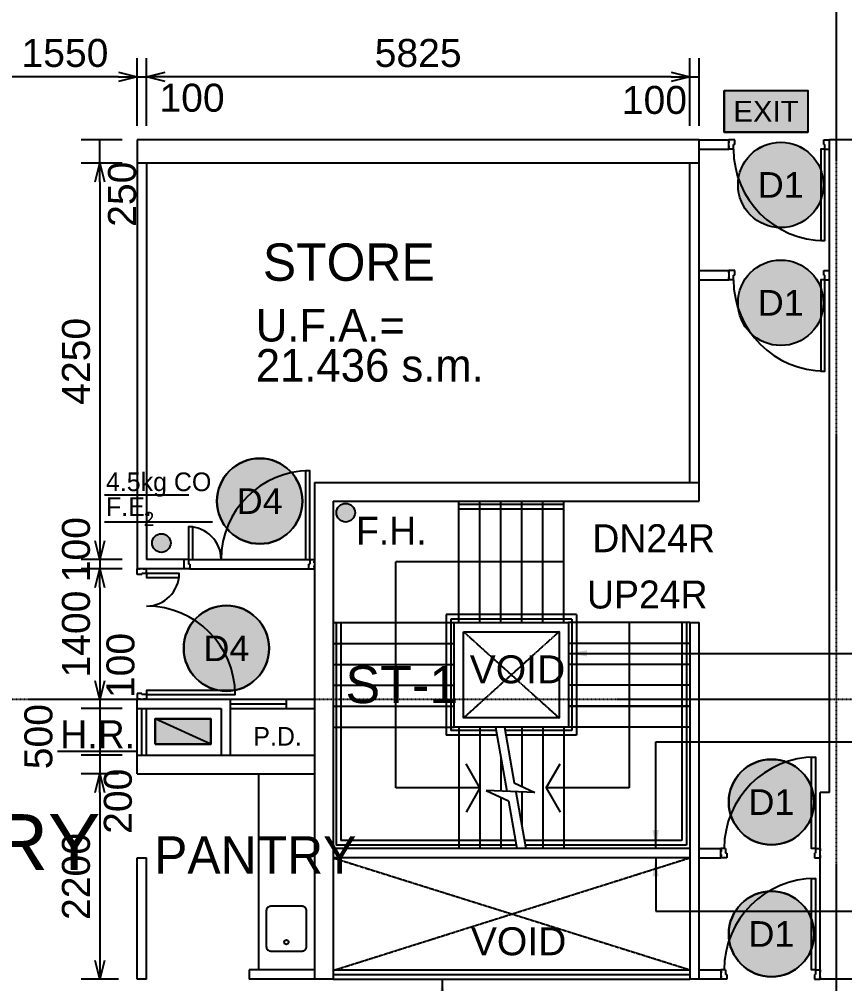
# Model space of a CAD drawing. Header units: millimetres. Extents: x 513 to 50196, y 336 to 55403.
# Drawn here: x 13043 to 21896, y 29722 to 40065 of the extents above; entities that cross this region are included whole.
import ezdxf
from ezdxf.enums import TextEntityAlignment as Align

# ---------------------------------------------------------------- set-up
doc = ezdxf.new("R2010")
doc.units = ezdxf.units.MM
doc.linetypes.add('CENTER', pattern=[50.8, 31.75, -6.35, 6.35, -6.35])
doc.linetypes.add('DASHDOT', pattern=[1, 0.5, -0.25, 0, -0.25])
doc.layers.get('0').update_dxf_attribs({"color": 8})
doc.layers.get('Defpoints').update_dxf_attribs({"color": 8})
for name, color, linetype in [('DLN020__', 8, 'DASHDOT'), ('DLN030', 8, 'Continuous'), ('DLN040__', 8, 'Continuous'), ('DLN041_1', 8, 'Continuous'), ('DLN041__', 8, 'Continuous'), ('DLN220__', 8, 'Continuous'), ('DLN240__', 8, 'Continuous'), ('DLN280__', 8, 'Continuous'), ('DLN324__', 8, 'Continuous'), ('DLN325-1', 8, 'Continuous'), ('DLN325__', 8, 'Continuous'), ('DLN327__', 8, 'CENTER'), ('DLN580__', 8, 'Continuous'), ('DLN581__', 8, 'Continuous'), ('DLN583__', 8, 'Continuous'), ('DLN740__', 8, 'Continuous'), ('FITBATH', 8, 'Continuous'), ('FITDOOR', 8, 'Continuous'), ('FS-10', 8, 'Continuous'), ('MARK', 8, 'Continuous'), ('PAPEROFF', 8, 'Continuous')]:
    doc.layers.add(name, color=color, linetype=linetype)
doc.styles.add('ROMANS', font='swissl.ttf')
doc.styles.add('SWIS721LT450', font='swissl.ttf')
doc.styles.add('SWIS721LT750', font='swissl.ttf')
doc.dimstyles.new('INTDIM', dxfattribs={"dimscale": 200, "dimtxt": 2.25, "dimasz": 1.5, "dimexe": 1, "dimexo": 0, "dimgap": 1, "dimtad": 1, "dimdec": 0, "dimrnd": 1, "dimzin": 1, "dimdsep": 46, "dimtxsty": 'SWIS721LT450', "dimcen": 1, "dimclrd": 256, "dimclre": 256, "dimclrt": 256, "dimaunit": 1, "dimadec": 3, "dimazin": 0, "dimtfac": 1, "dimtdec": 0, "dimtix": 1, "dimtmove": 2, "dimatfit": 0, "dimfxl": 1, "dimtolj": 1, "dimtzin": 0, "dimarcsym": 0})

# ---------------------------------------------------------------- blocks, each defined once
blk = doc.blocks.new('DIMARR')
for p, q in [((-1, 0.25), (0, 0)), ((-1, 0), (0, 0)), ((0, 0), (-1, -0.25))]:
    blk.add_line(p, q)
blk = doc.blocks.new('*D339')
at = {"layer": 'Defpoints', "color": 0, "transparency": 16777216}
for p in [(14408, 39447), (14408, 38724), (20233, 38724)]:
    blk.add_point(p, dxfattribs=at)
at = {"layer": 'DLN030', "lineweight": -2, "transparency": 16777216}
for p, q in [((14408, 38924), (14408, 39647)), ((20233, 38924), (20233, 39647)), ((20033, 39447), (14608, 39447))]:
    blk.add_line(p, q, dxfattribs=at)
at = {"layer": 'DLN030', "lineweight": -2, "transparency": 16777216, "xscale": 200, "yscale": 200, "zscale": 200, "rotation": 180}
blk.add_blockref('DIMARR', (14408, 39447), dxfattribs=at)
at = {"layer": 'DLN030', "lineweight": -2, "transparency": 16777216, "xscale": 200, "yscale": 200, "zscale": 200}
blk.add_blockref('DIMARR', (20233, 39447), dxfattribs=at)
at = {"layer": 'DLN030', "transparency": 16777216, "insert": (17321, 39702), "char_height": 300, "attachment_point": 5, "style": 'SWIS721LT450'}
blk.add_mtext('\\A1;5825', dxfattribs=at)
blk = doc.blocks.new('*D340')
at = {"layer": 'Defpoints', "color": 0, "transparency": 16777216}
for p in [(14408, 39447), (14308, 38724), (14408, 38724)]:
    blk.add_point(p, dxfattribs=at)
at = {"layer": 'DLN030', "lineweight": -2, "transparency": 16777216}
for p, q in [((14308, 38924), (14308, 39647)), ((14408, 38924), (14408, 39647)), ((14308, 39447), (14408, 39447))]:
    blk.add_line(p, q, dxfattribs=at)
at = {"layer": 'DLN030', "transparency": 16777216, "insert": (14896, 39222), "char_height": 300, "attachment_point": 5, "style": 'SWIS721LT450'}
blk.add_mtext('\\A1;100', dxfattribs=at)
blk = doc.blocks.new('*D341')
at = {"layer": 'Defpoints', "color": 0, "transparency": 16777216}
for p in [(20333, 39447), (20233, 38724), (20333, 38724)]:
    blk.add_point(p, dxfattribs=at)
at = {"layer": 'DLN030', "lineweight": -2, "transparency": 16777216}
for p, q in [((20233, 38924), (20233, 39647)), ((20333, 38924), (20333, 39647)), ((20233, 39447), (20333, 39447))]:
    blk.add_line(p, q, dxfattribs=at)
at = {"layer": 'DLN030', "transparency": 16777216, "insert": (19855, 39198), "char_height": 300, "attachment_point": 5, "style": 'SWIS721LT450'}
blk.add_mtext('\\A1;100', dxfattribs=at)
blk = doc.blocks.new('DRNO')
at = {"layer": 'MARK'}
blk.add_circle((0, 0), 1, dxfattribs=at)
at = {"layer": 'MARK', "style": 'ROMANS'}
blk.add_attdef('DRNO', text='', height=0.6, dxfattribs=at).set_placement((0, 0), align=Align.MIDDLE)
blk = doc.blocks.new('FSEX-V01')
at = {"layer": 'DLN580__'}
for p, q in [((0, 300), (0, 0)), ((0, 300), (600, 300)), ((600, 300), (600, 0)), ((0, 0), (600, 0))]:
    blk.add_line(p, q, dxfattribs=at)
at = {"layer": 'DLN580__', "style": 'ROMANS'}
blk.add_text('EXIT', height=150, dxfattribs=at).set_placement((300, 150), align=Align.MIDDLE)
blk = doc.blocks.new('DR1CL2')
at = {"layer": 'FITDOOR'}
for p, q in [((50, 0), (0, 0)), ((0, 0), (0, -25)), ((50, 0), (50, -50)), ((12, -25), (0, -25)), ((0, -75), (0, -100)), ((12, -75), (0, -75)), ((62.5, -100), (0, -100)), ((62.5, -50), (50, -50)), ((62.5, -50), (62.5, -100))]:
    blk.add_line(p, q, dxfattribs=at)
blk = doc.blocks.new('DR1CR2')
at = {"layer": 'FITDOOR'}
for p, q in [((-50, 0), (-50, -50)), ((-50, 0), (0, 0)), ((0, 0), (0, -25)), ((-62.5, -50), (-50, -50)), ((-62.5, -50), (-62.5, -100)), ((-62.5, -100), (0, -100)), ((-12, -25), (0, -25)), ((-12, -75), (0, -75)), ((0, -75), (0, -100))]:
    blk.add_line(p, q, dxfattribs=at)
blk = doc.blocks.new('*D371')
at = {"layer": 'Defpoints', "color": 0, "transparency": 16777216}
for p in [(14348, 38522), (13907, 34272), (14348, 34272)]:
    blk.add_point(p, dxfattribs=at)
at = {"layer": 'DLN030', "lineweight": -2, "transparency": 16777216}
for p, q in [((14148, 38522), (13707, 38522)), ((13907, 38322), (13907, 34472)), ((14148, 34272), (13707, 34272))]:
    blk.add_line(p, q, dxfattribs=at)
at = {"layer": 'DLN030', "lineweight": -2, "transparency": 16777216, "xscale": 200, "yscale": 200, "zscale": 200}
for p, rotation in [((13907, 38522), 90), ((13907, 34272), 270)]:
    blk.add_blockref('DIMARR', p, dxfattribs=dict(at, rotation=rotation))
at = {"layer": 'DLN030', "transparency": 16777216, "insert": (13653, 36397), "char_height": 300, "attachment_point": 5, "rotation": 90, "style": 'SWIS721LT450'}
blk.add_mtext('\\A1;4250', dxfattribs=at)
blk = doc.blocks.new('*D372')
at = {"layer": 'Defpoints', "color": 0, "transparency": 16777216}
for p in [(13907, 38772), (14348, 38772), (14348, 38522)]:
    blk.add_point(p, dxfattribs=at)
at = {"layer": 'DLN030', "lineweight": -2, "transparency": 16777216}
for p, q in [((14148, 38772), (13707, 38772)), ((13907, 38522), (13907, 38772)), ((14148, 38522), (13707, 38522))]:
    blk.add_line(p, q, dxfattribs=at)
at = {"layer": 'DLN030', "transparency": 16777216, "insert": (14147, 38189), "char_height": 300, "attachment_point": 5, "rotation": 90, "style": 'SWIS721LT450'}
blk.add_mtext('\\A1;250', dxfattribs=at)
blk = doc.blocks.new('*D373')
at = {"layer": 'Defpoints', "color": 0, "transparency": 16777216}
for p in [(14348, 34272), (13907, 34172), (14348, 34172)]:
    blk.add_point(p, dxfattribs=at)
at = {"layer": 'DLN030', "lineweight": -2, "transparency": 16777216}
for p, q in [((14148, 34272), (13707, 34272)), ((13907, 34272), (13907, 34172)), ((14148, 34172), (13707, 34172))]:
    blk.add_line(p, q, dxfattribs=at)
at = {"layer": 'DLN030', "transparency": 16777216, "insert": (13653, 34377), "char_height": 300, "attachment_point": 5, "rotation": 90, "style": 'SWIS721LT450'}
blk.add_mtext('\\A1;100', dxfattribs=at)
blk = doc.blocks.new('*D374')
at = {"layer": 'Defpoints', "color": 0, "transparency": 16777216}
for p in [(14348, 34172), (13907, 32772), (14348, 32772)]:
    blk.add_point(p, dxfattribs=at)
at = {"layer": 'DLN030', "lineweight": -2, "transparency": 16777216}
for p, q in [((14148, 34172), (13707, 34172)), ((13907, 33972), (13907, 32972)), ((14148, 32772), (13707, 32772))]:
    blk.add_line(p, q, dxfattribs=at)
at = {"layer": 'DLN030', "lineweight": -2, "transparency": 16777216, "xscale": 200, "yscale": 200, "zscale": 200}
for p, rotation in [((13907, 34172), 90), ((13907, 32772), 270)]:
    blk.add_blockref('DIMARR', p, dxfattribs=dict(at, rotation=rotation))
at = {"layer": 'DLN030', "transparency": 16777216, "insert": (13653, 33472), "char_height": 300, "attachment_point": 5, "rotation": 90, "style": 'SWIS721LT450'}
blk.add_mtext('\\A1;1400', dxfattribs=at)
blk = doc.blocks.new('*D375')
at = {"layer": 'Defpoints', "color": 0, "transparency": 16777216}
for p in [(14308, 32172), (13907, 31972), (14308, 31972)]:
    blk.add_point(p, dxfattribs=at)
at = {"layer": 'DLN030', "lineweight": -2, "transparency": 16777216}
for p, q in [((14108, 32172), (13707, 32172)), ((13907, 32172), (13907, 31972)), ((14108, 31972), (13707, 31972))]:
    blk.add_line(p, q, dxfattribs=at)
at = {"layer": 'DLN030', "transparency": 16777216, "insert": (14102, 31679), "char_height": 300, "attachment_point": 5, "rotation": 90, "style": 'SWIS721LT450'}
blk.add_mtext('\\A1;200', dxfattribs=at)
blk = doc.blocks.new('*D376')
at = {"layer": 'Defpoints', "color": 0, "transparency": 16777216}
for p in [(14308, 31972), (13907, 29772), (14308, 29772)]:
    blk.add_point(p, dxfattribs=at)
at = {"layer": 'DLN030', "lineweight": -2, "transparency": 16777216}
for p, q in [((14108, 31972), (13707, 31972)), ((13907, 31772), (13907, 29972)), ((14108, 29772), (13707, 29772))]:
    blk.add_line(p, q, dxfattribs=at)
at = {"layer": 'DLN030', "lineweight": -2, "transparency": 16777216, "xscale": 200, "yscale": 200, "zscale": 200}
for p, rotation in [((13907, 31972), 90), ((13907, 29772), 270)]:
    blk.add_blockref('DIMARR', p, dxfattribs=dict(at, rotation=rotation))
at = {"layer": 'DLN030', "transparency": 16777216, "insert": (13653, 30872), "char_height": 300, "attachment_point": 5, "rotation": 90, "style": 'SWIS721LT450'}
blk.add_mtext('\\A1;2200', dxfattribs=at)
blk = doc.blocks.new('*D380')
at = {"layer": 'Defpoints', "color": 0, "transparency": 16777216}
for p in [(12758, 39447), (12758, 38724), (14308, 38724)]:
    blk.add_point(p, dxfattribs=at)
at = {"layer": 'DLN030', "lineweight": -2, "transparency": 16777216}
for p, q in [((12758, 38924), (12758, 39647)), ((14308, 38924), (14308, 39647)), ((14108, 39447), (12958, 39447))]:
    blk.add_line(p, q, dxfattribs=at)
at = {"layer": 'DLN030', "lineweight": -2, "transparency": 16777216, "xscale": 200, "yscale": 200, "zscale": 200, "rotation": 180}
blk.add_blockref('DIMARR', (12758, 39447), dxfattribs=at)
at = {"layer": 'DLN030', "lineweight": -2, "transparency": 16777216, "xscale": 200, "yscale": 200, "zscale": 200}
blk.add_blockref('DIMARR', (14308, 39447), dxfattribs=at)
at = {"layer": 'DLN030', "transparency": 16777216, "insert": (13533, 39702), "char_height": 300, "attachment_point": 5, "style": 'SWIS721LT450'}
blk.add_mtext('\\A1;1550', dxfattribs=at)
blk = doc.blocks.new('FSHR-V01')
at = {"layer": 'DLN580__'}
for p, q in [((0, 0), (600, -273)), ((0, 0), (600, 0)), ((0, -273), (0, 0)), ((600, 0), (600, -273)), ((600, -273), (0, -273))]:
    blk.add_line(p, q, dxfattribs=at)
blk = doc.blocks.new('SANSS-V01')
at = {"layer": 'FITBATH'}
blk.add_lwpolyline([(192, 482), (-192, 482, 0.414214), (-240, 434), (-240, 98, 0.414214), (-192, 50), (192, 50, 0.414214), (240, 98), (240, 434, 0.414214)], format="xyb", close=True, dxfattribs=at)
blk.add_circle((-144, 266), 24, dxfattribs=at)
blk = doc.blocks.new('*D420')
at = {"layer": 'Defpoints', "color": 0, "transparency": 16777216}
for p in [(14348, 32772), (13907, 32672), (14348, 32672)]:
    blk.add_point(p, dxfattribs=at)
at = {"layer": 'DLN030', "lineweight": -2, "transparency": 16777216}
for p, q in [((14148, 32772), (13707, 32772)), ((13907, 32772), (13907, 32672)), ((14148, 32672), (13707, 32672))]:
    blk.add_line(p, q, dxfattribs=at)
at = {"layer": 'DLN030', "transparency": 16777216, "insert": (14130, 33135), "char_height": 300, "attachment_point": 5, "rotation": 90, "style": 'SWIS721LT450'}
blk.add_mtext('\\A1;100', dxfattribs=at)
blk = doc.blocks.new('*D421')
at = {"layer": 'Defpoints', "color": 0, "transparency": 16777216}
for p in [(14348, 32672), (13907, 32172), (14348, 32172)]:
    blk.add_point(p, dxfattribs=at)
at = {"layer": 'DLN030', "lineweight": -2, "transparency": 16777216}
for p, q in [((14148, 32672), (13707, 32672)), ((13907, 32672), (13907, 32172)), ((14148, 32172), (13707, 32172))]:
    blk.add_line(p, q, dxfattribs=at)
at = {"layer": 'DLN030', "transparency": 16777216, "insert": (13250, 32372), "char_height": 300, "attachment_point": 5, "rotation": 90, "style": 'SWIS721LT450'}
blk.add_mtext('\\A1;500', dxfattribs=at)

msp = doc.modelspace()

# ---------------------------------------------------------------- hatches: boundary and pattern name
at = {"layer": 'FS-10'}
for points in [[(20601.3, 39303), (21501.3, 39303), (21501.3, 38853), (20601.3, 38853)], [(14499.3, 32291.4), (15099.3, 32291.4), (15099.3, 32564.1), (14499.3, 32564.1)], [(14499.3, 32291.4), (15099.3, 32291.4), (15099.3, 32564.1), (14499.3, 32564.1)]]:
    msp.add_hatch(color=256, dxfattribs=at).paths.add_polyline_path(points)
h = msp.add_hatch(color=256, dxfattribs=at)
edge = h.paths.add_edge_path()
edge.add_arc((21209.8, 38288.9), 458.3, 0, 360)
h = msp.add_hatch(color=256, dxfattribs=at)
edge = h.paths.add_edge_path()
edge.add_arc((21209.8, 37024.5), 458.3, 0, 360)
h = msp.add_hatch(color=256, dxfattribs=at)
edge = h.paths.add_edge_path()
edge.add_arc((15621.9, 34897.6), 458.3, 0, 360)
h = msp.add_hatch(color=256, dxfattribs=at)
edge = h.paths.add_edge_path()
edge.add_arc((16543.9, 34773.7), 100, 0, 360)
h = msp.add_hatch(color=256, dxfattribs=at)
edge = h.paths.add_edge_path()
edge.add_arc((14567.1, 34448.4), 100, 0, 360)
h = msp.add_hatch(color=256, dxfattribs=at)
edge = h.paths.add_edge_path()
edge.add_arc((15264.7, 33319.1), 458.3, 0, 360)
h = msp.add_hatch(color=256, dxfattribs=at)
edge = h.paths.add_edge_path()
edge.add_arc((21109.8, 31670), 458.3, 0, 360)
h = msp.add_hatch(color=256, dxfattribs=at)
edge = h.paths.add_edge_path()
edge.add_arc((21109.8, 30255.6), 458.3, 0, 360)

# ---------------------------------------------------------------- linework, layer by layer
at = {"layer": 'DLN020__'}
for p, q in [((21808.1, 4522.3), (21808.1, 51272.3)), ((1808.1, 32772.3), (45558.1, 32772.3))]:
    msp.add_line(p, q, dxfattribs=at)
at = {"layer": 'DLN220__'}
for p, q in [((20333.1, 38772.3), (20653.1, 38772.3)), ((20653.1, 38672.3), (20653.1, 38772.3)), ((20333.1, 38672.3), (20653.1, 38672.3)), ((14308.1, 38522.3), (14308.1, 34172.3)), ((14408.1, 38522.3), (14408.1, 34272.3)), ((20233.1, 35097.3), (20233.1, 38522.3)), ((20333.1, 35097.3), (20333.1, 38522.3)), ((20333.1, 37372.3), (20333.1, 37472.3)), ((20333.1, 37472.3), (20333.1, 37472.3)), ((20333.1, 37372.3), (20333.1, 37372.3)), ((20333.1, 37372.3), (20653.1, 37372.3)), ((20653.1, 37372.3), (20653.1, 37272.3)), ((20333.1, 37272.3), (20653.1, 37272.3)), ((14808.1, 34272.3), (14408.1, 34272.3)), ((14808.1, 34272.3), (14808.1, 34172.3)), ((14858.1, 34272.3), (16158.1, 34272.3)), ((14808.1, 34172.3), (14308.1, 34172.3)), ((14870.6, 34172.3), (16145.6, 34172.3)), ((17708.1, 33597.3), (18933.1, 33597.3)), ((17708.1, 32472.3), (17708.1, 33597.3)), ((18933.1, 33597.3), (18933.1, 32472.3)), ((20233.1, 33597.3), (20233.1, 29772.3)), ((20233.1, 33597.3), (20333.1, 33597.3)), ((20233.1, 33597.3), (20333.1, 33597.3)), ((20333.1, 29772.3), (20333.1, 33597.3)), ((14308.1, 32672.3), (14308.1, 32772.3)), ((14308.1, 32772.3), (15308.1, 32772.3)), ((15308.1, 32172.3), (15308.1, 32772.3)), ((15908.1, 32672.3), (15908.1, 32772.3)), ((15908.1, 32772.3), (16208.1, 32772.3)), ((14308.1, 32172.3), (14308.1, 32672.3)), ((14308.1, 32672.3), (15208.1, 32672.3)), ((14358.1, 32172.3), (14358.1, 32672.3)), ((14408.1, 32172.3), (14408.1, 32672.3)), ((15208.1, 32672.3), (15208.1, 32172.3)), ((15908.1, 32672.3), (16208.1, 32672.3)), ((18933.1, 32472.3), (17708.1, 32472.3)), ((15608.1, 31972.3), (15608.1, 29872.3)), ((20233.1, 31172.3), (16408.1, 31172.3)), ((20333.1, 31172.3), (20568.1, 31172.3)), ((20568.1, 31072.3), (20568.1, 31172.3)), ((14308.1, 29772.3), (14308.1, 31072.3)), ((14308.1, 31072.3), (14408.1, 31072.3)), ((14408.1, 29772.3), (14408.1, 31072.3)), ((20233.1, 31072.3), (16408.1, 31072.3)), ((20233.1, 31072.3), (20233.1, 31047.3)), ((20333.1, 31072.3), (20568.1, 31072.3)), ((16208.1, 29872.3), (15508.1, 29872.3)), ((15508.1, 29872.3), (15508.1, 29772.3)), ((20333.1, 29872.3), (20568.1, 29872.3)), ((14408.1, 29772.3), (14308.1, 29772.3)), ((16208.1, 29772.3), (15508.1, 29772.3)), ((20568.1, 29772.3), (20233.1, 29772.3))]:
    msp.add_line(p, q, dxfattribs=at)
at = {"layer": 'DLN240__'}
for p, q in [((17758.1, 33597.3), (17758.1, 34897.3)), ((18883.1, 34862.3), (17758.1, 34862.3)), ((17983.1, 33597.3), (17983.1, 34897.3)), ((18208.1, 33597.3), (18208.1, 34897.3)), ((18433.1, 33597.3), (18433.1, 34897.3)), ((18658.1, 33597.3), (18658.1, 34897.3)), ((18883.1, 33597.3), (18883.1, 34897.3)), ((18883.1, 34812.3), (17758.1, 34812.3)), ((18883.1, 34247.3), (17083.1, 34247.3)), ((17083.1, 31822.3), (17083.1, 34247.3)), ((19018.1, 33682.3), (17623.1, 33682.3)), ((17623.1, 33682.3), (17623.1, 32387.3)), ((18968.1, 33632.3), (17673.1, 33632.3)), ((17673.1, 33632.3), (17673.1, 32437.3)), ((18968.1, 33632.3), (18968.1, 32437.3)), ((19018.1, 33682.3), (19018.1, 32387.3)), ((16408.1, 33597.3), (17708.1, 33597.3)), ((16443.1, 33597.3), (16443.1, 31207.3)), ((16493.1, 33597.3), (16493.1, 31257.3)), ((20233.1, 33597.3), (18933.1, 33597.3)), ((19583.1, 33597.3), (19583.1, 31822.3)), ((20148.1, 33597.3), (20148.1, 31257.3)), ((20198.1, 33597.3), (20198.1, 31207.3)), ((16408.1, 33372.3), (17708.1, 33372.3)), ((20233.1, 33372.3), (18933.1, 33372.3)), ((16408.1, 33147.3), (17708.1, 33147.3)), ((20233.1, 33147.3), (18933.1, 33147.3)), ((16408.1, 32922.3), (17708.1, 32922.3)), ((20233.1, 32922.3), (18933.1, 32922.3)), ((16408.1, 32697.3), (17708.1, 32697.3)), ((20233.1, 32697.3), (18933.1, 32697.3)), ((16408.1, 32472.3), (17708.1, 32472.3)), ((18163.8, 32387.3), (17623.1, 32387.3)), ((18154.9, 32437.3), (17673.1, 32437.3)), ((17758.1, 32472.3), (17758.1, 31172.3)), ((17983.1, 32472.3), (17983.1, 31172.3)), ((18148.7, 32472.3), (18270.8, 31785.5)), ((18245.6, 32472.3), (18351.9, 31874.9)), ((18968.1, 32437.3), (18251.8, 32437.3)), ((19018.1, 32387.3), (18260.7, 32387.3)), ((18433.1, 32472.3), (18433.1, 31837.2)), ((18658.1, 32472.3), (18658.1, 31172.3)), ((18883.1, 32472.3), (18883.1, 31172.3)), ((20233.1, 32472.3), (18933.1, 32472.3)), ((17983.1, 31822.3), (17835.7, 32081.8)), ((18208.1, 32138.3), (18208.1, 31788.3)), ((18208.1, 32138.3), (18208.1, 31788.3)), ((18695.6, 31822.3), (18843, 32081.8)), ((18351.9, 31874.9), (18573, 31772.2)), ((17983.1, 31822.3), (17083.1, 31822.3)), ((17983.1, 31822.3), (17835.7, 31562.7)), ((18573, 31772.2), (18049.9, 31795.3)), ((18049.9, 31795.3), (18288.8, 31684.4)), ((18573, 31772.2), (18049.9, 31795.3)), ((18049.9, 31795.3), (18288.8, 31684.4)), ((18368.5, 31781.2), (18476.8, 31172.3)), ((18433.1, 31778.4), (18433.1, 31418.1)), ((18433.1, 31778.4), (18433.1, 31418.1)), ((19583.1, 31822.3), (18695.6, 31822.3)), ((18695.6, 31822.3), (18843, 31562.7)), ((18208.1, 31721.8), (18208.1, 31172.3)), ((18288.8, 31684.4), (18379.9, 31172.3)), ((18364.8, 31257.3), (16493.1, 31257.3)), ((20148.1, 31257.3), (18461.7, 31257.3)), ((18373.7, 31207.3), (16443.1, 31207.3)), ((20198.1, 31207.3), (18470.6, 31207.3))]:
    msp.add_line(p, q, dxfattribs=at)
at = {"layer": 'DLN280__'}
for p, q in [((14308.1, 38772.3), (14308.1, 38522.3)), ((20333.1, 38772.3), (14308.1, 38772.3)), ((20333.1, 38522.3), (20333.1, 38772.3)), ((21983.1, 38772.3), (21733.1, 38772.3)), ((21733.1, 31772.3), (21733.1, 38772.3)), ((21808.1, 38772.3), (21808.1, 38772.3)), ((21808.1, 38772.3), (21808.1, 38772.3)), ((20333.1, 38522.3), (14308.1, 38522.3)), ((16208.1, 35097.3), (16208.1, 29772.3)), ((16208.1, 35097.3), (20333.1, 35097.3)), ((20333.1, 34897.3), (20333.1, 35097.3)), ((16408.1, 34897.3), (20333.1, 34897.3)), ((16408.1, 34897.3), (16408.1, 29772.3)), ((14308.1, 32172.3), (16208.1, 32172.3)), ((14308.1, 31972.3), (14308.1, 32172.3)), ((14308.1, 31972.3), (14308.1, 32172.3)), ((14308.1, 31972.3), (16208.1, 31972.3)), ((21633.1, 29772.3), (21633.1, 31772.3)), ((21733.1, 31772.3), (21633.1, 31772.3)), ((16408.1, 29772.3), (16208.1, 29772.3)), ((21983.1, 29772.3), (21633.1, 29772.3)), ((21808.1, 29772.3), (21808.1, 29772.3))]:
    msp.add_line(p, q, dxfattribs=at)
at = {"layer": 'DLN324__'}
for p, q in [((16408.1, 29872.3), (20233.1, 29872.3)), ((16408.1, 29822.3), (20233.1, 29822.3)), ((16408.1, 29772.3), (20233.1, 29772.3))]:
    msp.add_line(p, q, dxfattribs=at)
at = {"layer": 'DLN325__'}
for p, q in [((20653.1, 38672.3), (20653.1, 38772.3)), ((20568.1, 29872.3), (20568.1, 29772.3))]:
    msp.add_line(p, q, dxfattribs=at)
at = {"layer": 'DLN325__', "ltscale": 0.3}
for p, q in [((15308.1, 32772.3), (15908.1, 32772.3)), ((15308.1, 32722.3), (15908.1, 32722.3)), ((15308.1, 32672.3), (15908.1, 32672.3))]:
    msp.add_line(p, q, dxfattribs=at)
at = {"layer": 'DLN325__'}
for points in [[(21638.1, 37692.3), (21683.1, 37692.3), (21683.1, 38672.3), (21638.1, 38672.3)], [(21638.1, 36292.3), (21683.1, 36292.3), (21683.1, 37272.3), (21638.1, 37272.3)], [(21538.1, 32152.3), (21583.1, 32152.3), (21583.1, 31172.3), (21538.1, 31172.3)], [(21538.1, 30852.3), (21583.1, 30852.3), (21583.1, 29872.3), (21538.1, 29872.3)]]:
    msp.add_lwpolyline(points, close=True, dxfattribs=at)
for points in [[(16158.1, 34272.3), (16158.1, 35222.3), (16113.1, 35222.3), (16113.1, 34272.3), (16158.1, 34272.3)], [(14858.1, 34272.3), (14903.1, 34272.3), (14903.1, 34622.3), (14858.1, 34622.3), (14858.1, 34272.3)], [(14408.1, 34122.3), (14408.1, 34077.3), (14758.1, 34077.3), (14758.1, 34122.3), (14408.1, 34122.3)], [(14408.1, 32822.3), (15358.1, 32822.3), (15358.1, 32867.3), (14408.1, 32867.3), (14408.1, 32822.3)]]:
    msp.add_lwpolyline(points, dxfattribs=at)
for centre, radius, start, end in [((21683.1, 38672.3), 980, 180, 270), ((21683.1, 37272.3), 980, 180, 270), ((16158.1, 34272.3), 950, 90, 180), ((14858.1, 34272.3), 350, 0, 90), ((14408.1, 34122.3), 350, 270, 0), ((14408.1, 32822.3), 950, 360, 90), ((21583.1, 31172.3), 980, 90, 180), ((21583.1, 29872.3), 980, 90, 180)]:
    msp.add_arc(centre, radius, start, end, dxfattribs=at)
at = {"layer": 'DLN327__', "ltscale": 0.02}
for p, q in [((17808.1, 33497.3), (18833.1, 32572.3)), ((18833.1, 33497.3), (17808.1, 32572.3)), ((16408.1, 31072.3), (20233.1, 29872.3)), ((16433.1, 29872.3), (20233.1, 31072.3))]:
    msp.add_line(p, q, dxfattribs=at)
at = {"layer": 'DLN581__'}
for centre in [(16543.9, 34773.7), (14567.1, 34448.4)]:
    msp.add_circle(centre, 100, dxfattribs=at)
at = {"layer": 'FITDOOR'}
msp.add_lwpolyline([(17808.1, 33497.3), (18833.1, 33497.3), (18833.1, 32572.3), (17808.1, 32572.3)], close=True, dxfattribs=at)
at = {"layer": 'FS-10'}
for p, q in [((13958.6, 34963.4), (14860.2, 34963.4)), ((13958.6, 34675.6), (15115.6, 34675.6)), ((13454.1, 32215.3), (14292.2, 32215.3)), ((13454.1, 32215.3), (14292.2, 32215.3))]:
    msp.add_line(p, q, dxfattribs=at)
for points in [[(20601.3, 39303), (21501.3, 39303), (21501.3, 38853), (20601.3, 38853)], [(14499.3, 32291.4), (15099.3, 32291.4), (15099.3, 32564.1), (14499.3, 32564.1)], [(14499.3, 32291.4), (15099.3, 32291.4), (15099.3, 32564.1), (14499.3, 32564.1)]]:
    msp.add_lwpolyline(points, close=True, dxfattribs=at)
for centre, radius in [((21209.8, 38288.9), 458.3), ((21209.8, 37024.5), 458.3), ((15621.9, 34897.6), 458.3), ((16543.9, 34773.7), 100), ((14567.1, 34448.4), 100), ((15264.7, 33319.1), 458.3), ((21109.8, 31670), 458.3), ((21109.8, 30255.6), 458.3)]:
    msp.add_circle(centre, radius, dxfattribs=at)
at = {"layer": 'PAPEROFF'}
msp.add_line((18933.1, 32697.3), (20233.1, 32697.3), dxfattribs=at)

# ---------------------------------------------------------------- block references
at = {"layer": 'DLN325-1', "xscale": 458.3333333333333, "yscale": 458.3333333333333, "zscale": 458.3333333333333}
for p in [(21209.8, 38288.9), (21209.8, 37024.5)]:
    msp.add_blockref('DRNO', p, dxfattribs=at).add_auto_attribs({'DRNO': 'D1'})
at = {"layer": 'DLN325-1'}
ref = msp.add_blockref('DRNO', (15621.9, 34897.6), dxfattribs=dict(at, xscale=-458.3333333333333, yscale=458.3333333333333, zscale=458.3333333333333, rotation=180))
ref.add_attrib('DRNO', 'D4', dxfattribs={"layer": 'MARK', "height": 275, "style": 'ROMANS'}).set_placement((15621.9, 34897.6), align=Align.MIDDLE)
ref = msp.add_blockref('DRNO', (15264.7, 33319.1), dxfattribs=dict(at, xscale=-458.3333333333333, yscale=458.3333333333333, zscale=458.3333333333333, rotation=180))
ref.add_attrib('DRNO', 'D4', dxfattribs={"layer": 'MARK', "height": 275, "style": 'ROMANS'}).set_placement((15264.7, 33319.1), align=Align.MIDDLE)
ref = msp.add_blockref('DRNO', (21109.8, 31670), dxfattribs=dict(at, xscale=-458.3333333333333, yscale=458.3333333333333, zscale=458.3333333333333, rotation=180))
ref.add_attrib('DRNO', 'D1', dxfattribs={"layer": 'MARK', "height": 275, "style": 'ROMANS'}).set_placement((21109.8, 31670), align=Align.MIDDLE)
ref = msp.add_blockref('DRNO', (21109.8, 30255.6), dxfattribs=dict(at, xscale=-458.3333333333333, yscale=458.3333333333333, zscale=458.3333333333333, rotation=180))
ref.add_attrib('DRNO', 'D1', dxfattribs={"layer": 'MARK', "height": 275, "style": 'ROMANS'}).set_placement((21109.8, 30255.6), align=Align.MIDDLE)
at = {"layer": 'DLN325__', "rotation": 180.00000000667}
for name, p in [('DR1CR2', (20653.1, 38672.3)), ('DR1CL2', (21733.1, 38672.3)), ('DR1CR2', (20653.1, 37272.3)), ('DR1CL2', (21733.1, 37272.3))]:
    msp.add_blockref(name, p, dxfattribs=at)
at = {"layer": 'DLN325__', "extrusion": (0, 0, -1), "zscale": -1}
for name, p in [('DR1CR2', (-14808.1, 34272.3)), ('DR1CL2', (-16208.1, 34272.3))]:
    msp.add_blockref(name, p, dxfattribs=at)
at = {"layer": 'DLN325__', "extrusion": (0, 0, -1), "zscale": -1, "rotation": 90}
for name, p in [('DR1CR2', (-14408.1, 34172.3)), ('DR1CL2', (-14408.1, 32772.3))]:
    msp.add_blockref(name, p, dxfattribs=at)
at = {"layer": 'DLN325__', "xscale": -1, "rotation": 359.9999999933299}
for name, p in [('DR1CR2', (20568.1, 31172.3)), ('DR1CL2', (21633.1, 31172.3)), ('DR1CR2', (20568.1, 29872.3)), ('DR1CL2', (21633.1, 29872.3))]:
    msp.add_blockref(name, p, dxfattribs=at)
at = {"layer": 'DLN580__', "xscale": 1.5, "yscale": 1.5, "zscale": 1.5}
msp.add_blockref('FSEX-V01', (20601.3, 38853), dxfattribs=at)
at = {"layer": 'DLN583__', "rotation": 180}
msp.add_blockref('FSHR-V01', (15099.3, 32291.4), dxfattribs=at)
at = {"layer": 'DLN740__', "rotation": 90}
msp.add_blockref('SANSS-V01', (16174.1, 30312.3), dxfattribs=at)

# ---------------------------------------------------------------- texts
at = {"layer": 'DLN040__', "char_height": 300, "width": 2344.012, "attachment_point": 1, "style": 'SWIS721LT750'}
for s, insert in [('{\\fUnivers|b0|i0|c0|p34;DN24R}', (19189, 34649.7)), ('{\\fUnivers|b0|i0|c0|p34;UP24R}', (19131.9, 34046.3))]:
    msp.add_mtext(s, dxfattribs=dict(at, insert=insert))
at = {"layer": 'DLN041_1', "style": 'SWIS721LT750'}
msp.add_text('ANCILLARY', height=600, dxfattribs=at).set_placement((9253.8, 30940.6))
at = {"layer": 'DLN041_1', "char_height": 350, "width": 7280.208, "attachment_point": 7, "style": 'SWIS721LT750'}
for s, insert in [('{\\fUnivers|b0|i0|c0|p34;U.F.A.= }', (15579.5, 36604.5)), ('{\\fUnivers|b0|i0|c0|p34;21.436 s.m.}', (15579.5, 36174))]:
    msp.add_mtext(s, dxfattribs=dict(at, insert=insert))
at = {"layer": 'DLN041__', "style": 'SWIS721LT750'}
for p in [(17873.8, 32943.8), (17886, 30027.6)]:
    msp.add_text('VOID', height=300, dxfattribs=at).set_placement(p)
for s, insert, char_height, width, attachment_point in [('{\\fUnivers|b0|i0|c0|p34;STORE}', (15655.7, 37255.1), 400, 1747.501, 7), ('ST-1', (16541.1, 32725.4), 400, 1747.501, 7), ('{\\fUnivers|b0|i0|c0|p34;P.D.}', (15553, 32475.1), 200, 539.795, 1)]:
    msp.add_mtext(s, dxfattribs=dict(at, insert=insert, char_height=char_height, width=width, attachment_point=attachment_point))
at = {"layer": 'DLN220__', "ltscale": 0.05, "insert": (14489.1, 30902.8), "char_height": 400, "width": 1747.501, "attachment_point": 7, "style": 'SWIS721LT750'}
msp.add_mtext('{\\fUnivers|b0|i0|c0|p34;PANTRY}', dxfattribs=at)
at = {"layer": 'DLN581__', "insert": (13973.1, 34738), "char_height": 200, "width": 1224.976, "attachment_point": 7, "line_spacing_factor": 0.8, "style": 'SWIS721LT750'}
msp.add_mtext('{\\fUnivers|b0|i0|c0|p34;4.5kg CO  F.E.}', dxfattribs=at)
at = {"layer": 'DLN581__', "attachment_point": 7, "style": 'SWIS721LT750'}
for s, insert, char_height, width in [('{\\fUnivers|b0|i0|c0|p34;2}', (14378.5, 34631.6), 150, 179.706), ('{\\fUnivers|b0|i0|c0|p34;F.H.}', (16653.9, 34430.2), 300, 1747.929)]:
    msp.add_mtext(s, dxfattribs=dict(at, insert=insert, char_height=char_height, width=width))
at = {"layer": 'DLN583__', "insert": (13482.6, 32246.6), "char_height": 300, "width": 2017.309, "attachment_point": 7, "style": 'SWIS721LT750'}
msp.add_mtext('{\\fUnivers|b0|i0|c0|p34;H.R.}', dxfattribs=at)

# ---------------------------------------------------------------- dimensions: what is measured, and where the dimension line sits
at = {"layer": 'DLN030'}
for base, p1, p2, picture, middle in [((12758.1, 39447.4), (14308.1, 38724.3), (12758.1, 38724.3), '*D380', (13533.1, 39701.6)), ((14408.1, 39447.4), (20233.1, 38724.3), (14408.1, 38724.3), '*D339', (17320.6, 39701.6))]:
    dim = msp.add_linear_dim(base=base, p1=p1, p2=p2, dimstyle='INTDIM', override={"dimscale": 1, "dimtxt": 300, "dimasz": 200, "dimexe": 200, "dimexo": 200, "dimgap": 100, "dimrnd": 0, "dimzin": 0, "dimblk": 'DIMARR', "dimcen": 200, "dimclrt": 256}, dxfattribs=at)
    dim.commit()
    dim.dimension.update_dxf_attribs({"geometry": picture, "text_midpoint": middle})
for base, p1, p2, angle, picture, middle in [((14408.1, 39447.4), (14308.1, 38724.3), (14408.1, 38724.3), 180, '*D340', (14896.4, 39222.2)), ((20333.1, 39447.4), (20233.1, 38724.3), (20333.1, 38724.3), 180, '*D341', (19854.5, 39197.6)), ((13906.7, 38772.3), (14348.1, 38522.3), (14348.1, 38772.3), 90, '*D372', (14146.6, 38189.3)), ((13906.7, 34172.3), (14348.1, 34272.3), (14348.1, 34172.3), 90, '*D373', (13652.6, 34376.9)), ((13906.7, 32672.3), (14348.1, 32772.3), (14348.1, 32672.3), 90, '*D420', (14130.2, 33135)), ((13906.7, 32172.3), (14348.1, 32672.3), (14348.1, 32172.3), 90, '*D421', (13250.4, 32372.3)), ((13906.7, 31972.3), (14308.1, 32172.3), (14308.1, 31972.3), 90, '*D375', (14102.1, 31679.5))]:
    dim = msp.add_linear_dim(base=base, p1=p1, p2=p2, angle=angle, dimstyle='INTDIM', override={"dimscale": 1, "dimtxt": 300, "dimasz": 200, "dimexe": 200, "dimexo": 200, "dimgap": 100, "dimrnd": 0, "dimzin": 0, "dimblk": 'DIMARR', "dimcen": 200, "dimclrt": 256}, dxfattribs=at)
    dim.commit()
    dim.dimension.update_dxf_attribs({"geometry": picture, "text_midpoint": middle, "dimtype": 160})
for base, p1, p2, angle, picture, middle in [((13906.7, 34272.3), (14348.1, 38522.3), (14348.1, 34272.3), 270, '*D371', (13652.6, 36397.3)), ((13906.7, 32772.3), (14348.1, 34172.3), (14348.1, 32772.3), 90, '*D374', (13652.6, 33472.3)), ((13906.7, 29772.3), (14308.1, 31972.3), (14308.1, 29772.3), 90, '*D376', (13652.6, 30872.3))]:
    dim = msp.add_linear_dim(base=base, p1=p1, p2=p2, angle=angle, dimstyle='INTDIM', override={"dimscale": 1, "dimtxt": 300, "dimasz": 200, "dimexe": 200, "dimexo": 200, "dimgap": 100, "dimrnd": 0, "dimzin": 0, "dimblk": 'DIMARR', "dimcen": 200, "dimclrt": 256}, dxfattribs=at)
    dim.commit()
    dim.dimension.update_dxf_attribs({"geometry": picture, "text_midpoint": middle})

# ---------------------------------------------------------------- leaders
at = {"layer": 'DLN040__'}
msp.add_leader([(17579.3, 29772.3), (17579.3, 28141.5)], dimstyle='INTDIM', override={"dimscale": 1, "dimtxt": 300, "dimasz": 150, "dimexe": 200, "dimexo": 200, "dimgap": 20, "dimtad": 0, "dimdec": 1, "dimrnd": 0, "dimzin": 0, "dimcen": 200, "dimclrt": 256, "dimtdec": 1}, dxfattribs=at)
at = {"layer": 'DLN041__'}
for points in [[(18933.1, 33264.9), (22227.1, 33264.9)], [(19868.6, 31172.3), (19868.6, 32317.4), (22279.1, 32317.4)], [(19868.6, 31072.3), (19868.6, 30499.7), (22279.1, 30499.7)]]:
    msp.add_leader(points, dimstyle='INTDIM', override={"dimscale": 1, "dimtxt": 300, "dimasz": 200, "dimexe": 200, "dimexo": 200, "dimgap": 100, "dimtad": 0, "dimrnd": 0, "dimzin": 0, "dimcen": 200, "dimclrt": 256}, dxfattribs=at)

doc.saveas('drawing.dxf')
